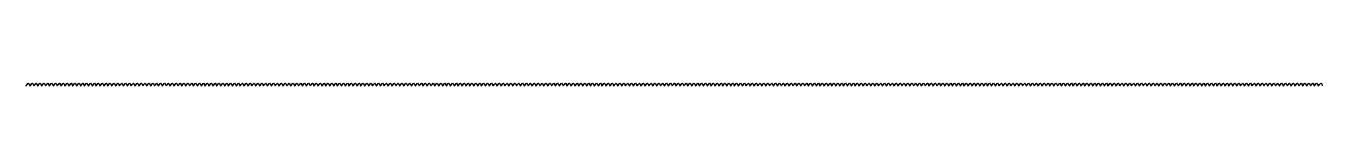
# Model space of a CAD drawing. Header units: millimetres. Extents: x 0 to 999, y 0 to 3.
import ezdxf

# ---------------------------------------------------------------- set-up
doc = ezdxf.new("R2010")
doc.units = ezdxf.units.MM

msp = doc.modelspace()

# ---------------------------------------------------------------- linework, layer by layer
msp.add_line((0, 0), (1, 1))
msp.add_open_spline([(0, 0), (0.53, -0.18), (2.21, 4.04), (2.68, -0.95), (4, 1), (5.32, 2.95), (5.68, -0.95), (7, 1), (8.32, 2.95), (8.68, -0.95), (10, 1), (11.32, 2.95), (11.68, -0.95), (13, 1), (14.32, 2.95), (14.68, -0.95), (16, 1), (17.32, 2.95), (17.68, -0.95), (19, 1), (20.32, 2.95), (20.68, -0.95), (22, 1), (23.32, 2.95), (23.68, -0.95), (25, 1), (26.32, 2.95), (26.68, -0.95), (28, 1), (29.32, 2.95), (29.68, -0.95), (31, 1), (32.32, 2.95), (32.68, -0.95), (34, 1), (35.32, 2.95), (35.68, -0.95), (37, 1), (38.32, 2.95), (38.68, -0.95), (40, 1), (41.32, 2.95), (41.68, -0.95), (43, 1), (44.32, 2.95), (44.68, -0.95), (46, 1), (47.32, 2.95), (47.68, -0.95), (49, 1), (50.32, 2.95), (50.68, -0.95), (52, 1), (53.32, 2.95), (53.68, -0.95), (55, 1), (56.32, 2.95), (56.68, -0.95), (58, 1), (59.32, 2.95), (59.68, -0.95), (61, 1), (62.32, 2.95), (62.68, -0.95), (64, 1), (65.32, 2.95), (65.68, -0.95), (67, 1), (68.32, 2.95), (68.68, -0.95), (70, 1), (71.32, 2.95), (71.68, -0.95), (73, 1), (74.32, 2.95), (74.68, -0.95), (76, 1), (77.32, 2.95), (77.68, -0.95), (79, 1), (80.32, 2.95), (80.68, -0.95), (82, 1), (83.32, 2.95), (83.68, -0.95), (85, 1), (86.32, 2.95), (86.68, -0.95), (88, 1), (89.32, 2.95), (89.68, -0.95), (91, 1), (92.32, 2.95), (92.68, -0.95), (94, 1), (95.32, 2.95), (95.68, -0.95), (97, 1), (98.32, 2.95), (98.68, -0.95), (100, 1), (101.32, 2.95), (101.68, -0.95), (103, 1), (104.32, 2.95), (104.68, -0.95), (106, 1), (107.32, 2.95), (107.68, -0.95), (109, 1), (110.32, 2.95), (110.68, -0.95), (112, 1), (113.32, 2.95), (113.68, -0.95), (115, 1), (116.32, 2.95), (116.68, -0.95), (118, 1), (119.32, 2.95), (119.68, -0.95), (121, 1), (122.32, 2.95), (122.68, -0.95), (124, 1), (125.32, 2.95), (125.68, -0.95), (127, 1), (128.32, 2.95), (128.68, -0.95), (130, 1), (131.32, 2.95), (131.68, -0.95), (133, 1), (134.32, 2.95), (134.68, -0.95), (136, 1), (137.32, 2.95), (137.68, -0.95), (139, 1), (140.32, 2.95), (140.68, -0.95), (142, 1), (143.32, 2.95), (143.68, -0.95), (145, 1), (146.32, 2.95), (146.68, -0.95), (148, 1), (149.32, 2.95), (149.68, -0.95), (151, 1), (152.32, 2.95), (152.68, -0.95), (154, 1), (155.32, 2.95), (155.68, -0.95), (157, 1), (158.32, 2.95), (158.68, -0.95), (160, 1), (161.32, 2.95), (161.68, -0.95), (163, 1), (164.32, 2.95), (164.68, -0.95), (166, 1), (167.32, 2.95), (167.68, -0.95), (169, 1), (170.32, 2.95), (170.68, -0.95), (172, 1), (173.32, 2.95), (173.68, -0.95), (175, 1), (176.32, 2.95), (176.68, -0.95), (178, 1), (179.32, 2.95), (179.68, -0.95), (181, 1), (182.32, 2.95), (182.68, -0.95), (184, 1), (185.32, 2.95), (185.68, -0.95), (187, 1), (188.32, 2.95), (188.68, -0.95), (190, 1), (191.32, 2.95), (191.68, -0.95), (193, 1), (194.32, 2.95), (194.68, -0.95), (196, 1), (197.32, 2.95), (197.68, -0.95), (199, 1), (200.32, 2.95), (200.68, -0.95), (202, 1), (203.32, 2.95), (203.68, -0.95), (205, 1), (206.32, 2.95), (206.68, -0.95), (208, 1), (209.32, 2.95), (209.68, -0.95), (211, 1), (212.32, 2.95), (212.68, -0.95), (214, 1), (215.32, 2.95), (215.68, -0.95), (217, 1), (218.32, 2.95), (218.68, -0.95), (220, 1), (221.32, 2.95), (221.68, -0.95), (223, 1), (224.32, 2.95), (224.68, -0.95), (226, 1), (227.32, 2.95), (227.68, -0.95), (229, 1), (230.32, 2.95), (230.68, -0.95), (232, 1), (233.32, 2.95), (233.68, -0.95), (235, 1), (236.32, 2.95), (236.68, -0.95), (238, 1), (239.32, 2.95), (239.68, -0.95), (241, 1), (242.32, 2.95), (242.68, -0.95), (244, 1), (245.32, 2.95), (245.68, -0.95), (247, 1), (248.32, 2.95), (248.68, -0.95), (250, 1), (251.32, 2.95), (251.68, -0.95), (253, 1), (254.32, 2.95), (254.68, -0.95), (256, 1), (257.32, 2.95), (257.68, -0.95), (259, 1), (260.32, 2.95), (260.68, -0.95), (262, 1), (263.32, 2.95), (263.68, -0.95), (265, 1), (266.32, 2.95), (266.68, -0.95), (268, 1), (269.32, 2.95), (269.68, -0.95), (271, 1), (272.32, 2.95), (272.68, -0.95), (274, 1), (275.32, 2.95), (275.68, -0.95), (277, 1), (278.32, 2.95), (278.68, -0.95), (280, 1), (281.32, 2.95), (281.68, -0.95), (283, 1), (284.32, 2.95), (284.68, -0.95), (286, 1), (287.32, 2.95), (287.68, -0.95), (289, 1), (290.32, 2.95), (290.68, -0.95), (292, 1), (293.32, 2.95), (293.68, -0.95), (295, 1), (296.32, 2.95), (296.68, -0.95), (298, 1), (299.32, 2.95), (299.68, -0.95), (301, 1), (302.32, 2.95), (302.68, -0.95), (304, 1), (305.32, 2.95), (305.68, -0.95), (307, 1), (308.32, 2.95), (308.68, -0.95), (310, 1), (311.32, 2.95), (311.68, -0.95), (313, 1), (314.32, 2.95), (314.68, -0.95), (316, 1), (317.32, 2.95), (317.68, -0.95), (319, 1), (320.32, 2.95), (320.68, -0.95), (322, 1), (323.32, 2.95), (323.68, -0.95), (325, 1), (326.32, 2.95), (326.68, -0.95), (328, 1), (329.32, 2.95), (329.68, -0.95), (331, 1), (332.32, 2.95), (332.68, -0.95), (334, 1), (335.32, 2.95), (335.68, -0.95), (337, 1), (338.32, 2.95), (338.68, -0.95), (340, 1), (341.32, 2.95), (341.68, -0.95), (343, 1), (344.32, 2.95), (344.68, -0.95), (346, 1), (347.32, 2.95), (347.68, -0.95), (349, 1), (350.32, 2.95), (350.68, -0.95), (352, 1), (353.32, 2.95), (353.68, -0.95), (355, 1), (356.32, 2.95), (356.68, -0.95), (358, 1), (359.32, 2.95), (359.68, -0.95), (361, 1), (362.32, 2.95), (362.68, -0.95), (364, 1), (365.32, 2.95), (365.68, -0.95), (367, 1), (368.32, 2.95), (368.68, -0.95), (370, 1), (371.32, 2.95), (371.68, -0.95), (373, 1), (374.32, 2.95), (374.68, -0.95), (376, 1), (377.32, 2.95), (377.68, -0.95), (379, 1), (380.32, 2.95), (380.68, -0.95), (382, 1), (383.32, 2.95), (383.68, -0.95), (385, 1), (386.32, 2.95), (386.68, -0.95), (388, 1), (389.32, 2.95), (389.68, -0.95), (391, 1), (392.32, 2.95), (392.68, -0.95), (394, 1), (395.32, 2.95), (395.68, -0.95), (397, 1), (398.32, 2.95), (398.68, -0.95), (400, 1), (401.32, 2.95), (401.68, -0.95), (403, 1), (404.32, 2.95), (404.68, -0.95), (406, 1), (407.32, 2.95), (407.68, -0.95), (409, 1), (410.32, 2.95), (410.68, -0.95), (412, 1), (413.32, 2.95), (413.68, -0.95), (415, 1), (416.32, 2.95), (416.68, -0.95), (418, 1), (419.32, 2.95), (419.68, -0.95), (421, 1), (422.32, 2.95), (422.68, -0.95), (424, 1), (425.32, 2.95), (425.68, -0.95), (427, 1), (428.32, 2.95), (428.68, -0.95), (430, 1), (431.32, 2.95), (431.68, -0.95), (433, 1), (434.32, 2.95), (434.68, -0.95), (436, 1), (437.32, 2.95), (437.68, -0.95), (439, 1), (440.32, 2.95), (440.68, -0.95), (442, 1), (443.32, 2.95), (443.68, -0.95), (445, 1), (446.32, 2.95), (446.68, -0.95), (448, 1), (449.32, 2.95), (449.68, -0.95), (451, 1), (452.32, 2.95), (452.68, -0.95), (454, 1), (455.32, 2.95), (455.68, -0.95), (457, 1), (458.32, 2.95), (458.68, -0.95), (460, 1), (461.32, 2.95), (461.68, -0.95), (463, 1), (464.32, 2.95), (464.68, -0.95), (466, 1), (467.32, 2.95), (467.68, -0.95), (469, 1), (470.32, 2.95), (470.68, -0.95), (472, 1), (473.32, 2.95), (473.68, -0.95), (475, 1), (476.32, 2.95), (476.68, -0.95), (478, 1), (479.32, 2.95), (479.68, -0.95), (481, 1), (482.32, 2.95), (482.68, -0.95), (484, 1), (485.32, 2.95), (485.68, -0.95), (487, 1), (488.32, 2.95), (488.68, -0.95), (490, 1), (491.32, 2.95), (491.68, -0.95), (493, 1), (494.32, 2.95), (494.68, -0.95), (496, 1), (497.32, 2.95), (497.68, -0.95), (499, 1), (500.32, 2.95), (500.68, -0.95), (502, 1), (503.32, 2.95), (503.68, -0.95), (505, 1), (506.32, 2.95), (506.68, -0.95), (508, 1), (509.32, 2.95), (509.68, -0.95), (511, 1), (512.32, 2.95), (512.68, -0.95), (514, 1), (515.32, 2.95), (515.68, -0.95), (517, 1), (518.32, 2.95), (518.68, -0.95), (520, 1), (521.32, 2.95), (521.68, -0.95), (523, 1), (524.32, 2.95), (524.68, -0.95), (526, 1), (527.32, 2.95), (527.68, -0.95), (529, 1), (530.32, 2.95), (530.68, -0.95), (532, 1), (533.32, 2.95), (533.68, -0.95), (535, 1), (536.32, 2.95), (536.68, -0.95), (538, 1), (539.32, 2.95), (539.68, -0.95), (541, 1), (542.32, 2.95), (542.68, -0.95), (544, 1), (545.32, 2.95), (545.68, -0.95), (547, 1), (548.32, 2.95), (548.68, -0.95), (550, 1), (551.32, 2.95), (551.68, -0.95), (553, 1), (554.32, 2.95), (554.68, -0.95), (556, 1), (557.32, 2.95), (557.68, -0.95), (559, 1), (560.32, 2.95), (560.68, -0.95), (562, 1), (563.32, 2.95), (563.68, -0.95), (565, 1), (566.32, 2.95), (566.68, -0.95), (568, 1), (569.32, 2.95), (569.68, -0.95), (571, 1), (572.32, 2.95), (572.68, -0.95), (574, 1), (575.32, 2.95), (575.68, -0.95), (577, 1), (578.32, 2.95), (578.68, -0.95), (580, 1), (581.32, 2.95), (581.68, -0.95), (583, 1), (584.32, 2.95), (584.68, -0.95), (586, 1), (587.32, 2.95), (587.68, -0.95), (589, 1), (590.32, 2.95), (590.68, -0.95), (592, 1), (593.32, 2.95), (593.68, -0.95), (595, 1), (596.32, 2.95), (596.68, -0.95), (598, 1), (599.32, 2.95), (599.68, -0.95), (601, 1), (602.32, 2.95), (602.68, -0.95), (604, 1), (605.32, 2.95), (605.68, -0.95), (607, 1), (608.32, 2.95), (608.68, -0.95), (610, 1), (611.32, 2.95), (611.68, -0.95), (613, 1), (614.32, 2.95), (614.68, -0.95), (616, 1), (617.32, 2.95), (617.68, -0.95), (619, 1), (620.32, 2.95), (620.68, -0.95), (622, 1), (623.32, 2.95), (623.68, -0.95), (625, 1), (626.32, 2.95), (626.68, -0.95), (628, 1), (629.32, 2.95), (629.68, -0.95), (631, 1), (632.32, 2.95), (632.68, -0.95), (634, 1), (635.32, 2.95), (635.68, -0.95), (637, 1), (638.32, 2.95), (638.68, -0.95), (640, 1), (641.32, 2.95), (641.68, -0.95), (643, 1), (644.32, 2.95), (644.68, -0.95), (646, 1), (647.32, 2.95), (647.68, -0.95), (649, 1), (650.32, 2.95), (650.68, -0.95), (652, 1), (653.32, 2.95), (653.68, -0.95), (655, 1), (656.32, 2.95), (656.68, -0.95), (658, 1), (659.32, 2.95), (659.68, -0.95), (661, 1), (662.32, 2.95), (662.68, -0.95), (664, 1), (665.32, 2.95), (665.68, -0.95), (667, 1), (668.32, 2.95), (668.68, -0.95), (670, 1), (671.32, 2.95), (671.68, -0.95), (673, 1), (674.32, 2.95), (674.68, -0.95), (676, 1), (677.32, 2.95), (677.68, -0.95), (679, 1), (680.32, 2.95), (680.68, -0.95), (682, 1), (683.32, 2.95), (683.68, -0.95), (685, 1), (686.32, 2.95), (686.68, -0.95), (688, 1), (689.32, 2.95), (689.68, -0.95), (691, 1), (692.32, 2.95), (692.68, -0.95), (694, 1), (695.32, 2.95), (695.68, -0.95), (697, 1), (698.32, 2.95), (698.68, -0.95), (700, 1), (701.32, 2.95), (701.68, -0.95), (703, 1), (704.32, 2.95), (704.68, -0.95), (706, 1), (707.32, 2.95), (707.68, -0.95), (709, 1), (710.32, 2.95), (710.68, -0.95), (712, 1), (713.32, 2.95), (713.68, -0.95), (715, 1), (716.32, 2.95), (716.68, -0.95), (718, 1), (719.32, 2.95), (719.68, -0.95), (721, 1), (722.32, 2.95), (722.68, -0.95), (724, 1), (725.32, 2.95), (725.68, -0.95), (727, 1), (728.32, 2.95), (728.68, -0.95), (730, 1), (731.32, 2.95), (731.68, -0.95), (733, 1), (734.32, 2.95), (734.68, -0.95), (736, 1), (737.32, 2.95), (737.68, -0.95), (739, 1), (740.32, 2.95), (740.68, -0.95), (742, 1), (743.32, 2.95), (743.68, -0.95), (745, 1), (746.32, 2.95), (746.68, -0.95), (748, 1), (749.32, 2.95), (749.68, -0.95), (751, 1), (752.32, 2.95), (752.68, -0.95), (754, 1), (755.32, 2.95), (755.68, -0.95), (757, 1), (758.32, 2.95), (758.68, -0.95), (760, 1), (761.32, 2.95), (761.68, -0.95), (763, 1), (764.32, 2.95), (764.68, -0.95), (766, 1), (767.32, 2.95), (767.68, -0.95), (769, 1), (770.32, 2.95), (770.68, -0.95), (772, 1), (773.32, 2.95), (773.68, -0.95), (775, 1), (776.32, 2.95), (776.68, -0.95), (778, 1), (779.32, 2.95), (779.68, -0.95), (781, 1), (782.32, 2.95), (782.68, -0.95), (784, 1), (785.32, 2.95), (785.68, -0.95), (787, 1), (788.32, 2.95), (788.68, -0.95), (790, 1), (791.32, 2.95), (791.68, -0.95), (793, 1), (794.32, 2.95), (794.68, -0.95), (796, 1), (797.32, 2.95), (797.68, -0.95), (799, 1), (800.32, 2.95), (800.68, -0.95), (802, 1), (803.32, 2.95), (803.68, -0.95), (805, 1), (806.32, 2.95), (806.68, -0.95), (808, 1), (809.32, 2.95), (809.68, -0.95), (811, 1), (812.32, 2.95), (812.68, -0.95), (814, 1), (815.32, 2.95), (815.68, -0.95), (817, 1), (818.32, 2.95), (818.68, -0.95), (820, 1), (821.32, 2.95), (821.68, -0.95), (823, 1), (824.32, 2.95), (824.68, -0.95), (826, 1), (827.32, 2.95), (827.68, -0.95), (829, 1), (830.32, 2.95), (830.68, -0.95), (832, 1), (833.32, 2.95), (833.68, -0.95), (835, 1), (836.32, 2.95), (836.68, -0.95), (838, 1), (839.32, 2.95), (839.68, -0.95), (841, 1), (842.32, 2.95), (842.68, -0.95), (844, 1), (845.32, 2.95), (845.68, -0.95), (847, 1), (848.32, 2.95), (848.68, -0.95), (850, 1), (851.32, 2.95), (851.68, -0.95), (853, 1), (854.32, 2.95), (854.68, -0.95), (856, 1), (857.32, 2.95), (857.68, -0.95), (859, 1), (860.32, 2.95), (860.68, -0.95), (862, 1), (863.32, 2.95), (863.68, -0.95), (865, 1), (866.32, 2.95), (866.68, -0.95), (868, 1), (869.32, 2.95), (869.68, -0.95), (871, 1), (872.32, 2.95), (872.68, -0.95), (874, 1), (875.32, 2.95), (875.68, -0.95), (877, 1), (878.32, 2.95), (878.68, -0.95), (880, 1), (881.32, 2.95), (881.68, -0.95), (883, 1), (884.32, 2.95), (884.68, -0.95), (886, 1), (887.32, 2.95), (887.68, -0.95), (889, 1), (890.32, 2.95), (890.68, -0.95), (892, 1), (893.32, 2.95), (893.68, -0.95), (895, 1), (896.32, 2.95), (896.68, -0.95), (898, 1), (899.32, 2.95), (899.68, -0.95), (901, 1), (902.32, 2.95), (902.68, -0.95), (904, 1), (905.32, 2.95), (905.68, -0.95), (907, 1), (908.32, 2.95), (908.68, -0.95), (910, 1), (911.32, 2.95), (911.68, -0.95), (913, 1), (914.32, 2.95), (914.68, -0.95), (916, 1), (917.32, 2.95), (917.68, -0.95), (919, 1), (920.32, 2.95), (920.68, -0.95), (922, 1), (923.32, 2.95), (923.68, -0.95), (925, 1), (926.32, 2.95), (926.68, -0.95), (928, 1), (929.32, 2.95), (929.68, -0.95), (931, 1), (932.32, 2.95), (932.68, -0.95), (934, 1), (935.32, 2.95), (935.68, -0.95), (937, 1), (938.32, 2.95), (938.68, -0.95), (940, 1), (941.32, 2.95), (941.68, -0.95), (943, 1), (944.32, 2.95), (944.68, -0.95), (946, 1), (947.32, 2.95), (947.68, -0.95), (949, 1), (950.32, 2.95), (950.68, -0.95), (952, 1), (953.32, 2.95), (953.68, -0.95), (955, 1), (956.32, 2.95), (956.68, -0.95), (958, 1), (959.32, 2.95), (959.68, -0.95), (961, 1), (962.32, 2.95), (962.68, -0.95), (964, 1), (965.32, 2.95), (965.68, -0.95), (967, 1), (968.32, 2.95), (968.68, -0.95), (970, 1), (971.32, 2.95), (971.68, -0.95), (973, 1), (974.32, 2.95), (974.68, -0.95), (976, 1), (977.32, 2.95), (977.68, -0.95), (979, 1), (980.32, 2.95), (980.68, -0.95), (982, 1), (983.32, 2.95), (983.68, -0.95), (985, 1), (986.32, 2.95), (986.68, -0.95), (988, 1), (989.32, 2.95), (989.68, -0.95), (991, 1), (992.32, 2.95), (992.68, -0.95), (994, 1), (995.32, 2.96), (995.68, -0.99), (997.61, 2.02), (998.74, 2.85), (999, 0)], degree=3, knots=[0, 0, 0, 0, 0.001677, 0.003003, 0.003842, 0.00468, 0.006006, 0.006845, 0.007683, 0.009009, 0.009848, 0.010686, 0.012012, 0.012851, 0.013689, 0.015015, 0.015854, 0.016692, 0.018018, 0.018857, 0.019695, 0.021021, 0.02186, 0.022698, 0.024024, 0.024863, 0.025701, 0.027027, 0.027866, 0.028704, 0.03003, 0.030869, 0.031707, 0.033033, 0.033872, 0.03471, 0.036036, 0.036875, 0.037713, 0.039039, 0.039878, 0.040716, 0.042042, 0.042881, 0.043719, 0.045045, 0.045884, 0.046722, 0.048048, 0.048887, 0.049725, 0.051051, 0.05189, 0.052728, 0.054054, 0.054893, 0.055731, 0.057057, 0.057896, 0.058734, 0.06006, 0.060899, 0.061737, 0.063063, 0.063902, 0.06474, 0.066066, 0.066905, 0.067743, 0.069069, 0.069908, 0.070746, 0.072072, 0.072911, 0.073749, 0.075075, 0.075914, 0.076752, 0.078078, 0.078917, 0.079755, 0.081081, 0.08192, 0.082758, 0.084084, 0.084923, 0.085761, 0.087087, 0.087926, 0.088764, 0.09009, 0.090929, 0.091767, 0.093093, 0.093932, 0.09477, 0.096096, 0.096935, 0.097773, 0.099099, 0.099938, 0.100776, 0.102102, 0.102941, 0.103779, 0.105105, 0.105944, 0.106782, 0.108108, 0.108947, 0.109785, 0.111111, 0.11195, 0.112788, 0.114114, 0.114953, 0.115791, 0.117117, 0.117956, 0.118794, 0.12012, 0.120959, 0.121797, 0.123123, 0.123962, 0.1248, 0.126126, 0.126965, 0.127803, 0.129129, 0.129968, 0.130806, 0.132132, 0.132971, 0.133809, 0.135135, 0.135974, 0.136812, 0.138138, 0.138977, 0.139815, 0.141141, 0.14198, 0.142818, 0.144144, 0.144983, 0.145821, 0.147147, 0.147986, 0.148824, 0.15015, 0.150989, 0.151827, 0.153153, 0.153992, 0.15483, 0.156156, 0.156995, 0.157833, 0.159159, 0.159998, 0.160836, 0.162162, 0.163001, 0.163839, 0.165165, 0.166004, 0.166842, 0.168168, 0.169007, 0.169845, 0.171171, 0.17201, 0.172848, 0.174174, 0.175013, 0.175851, 0.177177, 0.178016, 0.178854, 0.18018, 0.181019, 0.181857, 0.183183, 0.184022, 0.18486, 0.186186, 0.187025, 0.187863, 0.189189, 0.190028, 0.190866, 0.192192, 0.193031, 0.193869, 0.195195, 0.196034, 0.196872, 0.198198, 0.199037, 0.199875, 0.201201, 0.20204, 0.202878, 0.204204, 0.205043, 0.205881, 0.207207, 0.208046, 0.208884, 0.21021, 0.211049, 0.211887, 0.213213, 0.214052, 0.21489, 0.216216, 0.217055, 0.217893, 0.219219, 0.220058, 0.220896, 0.222222, 0.223061, 0.223899, 0.225225, 0.226064, 0.226902, 0.228228, 0.229067, 0.229905, 0.231231, 0.23207, 0.232908, 0.234234, 0.235073, 0.235911, 0.237237, 0.238076, 0.238914, 0.24024, 0.241079, 0.241917, 0.243243, 0.244082, 0.24492, 0.246246, 0.247085, 0.247923, 0.249249, 0.250088, 0.250926, 0.252252, 0.253091, 0.253929, 0.255255, 0.256094, 0.256932, 0.258258, 0.259097, 0.259935, 0.261261, 0.2621, 0.262938, 0.264264, 0.265103, 0.265941, 0.267267, 0.268106, 0.268944, 0.27027, 0.271109, 0.271947, 0.273273, 0.274112, 0.27495, 0.276276, 0.277115, 0.277953, 0.279279, 0.280118, 0.280956, 0.282282, 0.283121, 0.283959, 0.285285, 0.286124, 0.286962, 0.288288, 0.289127, 0.289965, 0.291291, 0.29213, 0.292968, 0.294294, 0.295133, 0.295971, 0.297297, 0.298136, 0.298974, 0.3003, 0.301139, 0.301977, 0.303303, 0.304142, 0.30498, 0.306306, 0.307145, 0.307983, 0.309309, 0.310148, 0.310986, 0.312312, 0.313151, 0.313989, 0.315315, 0.316154, 0.316992, 0.318318, 0.319157, 0.319995, 0.321321, 0.32216, 0.322998, 0.324324, 0.325163, 0.326001, 0.327327, 0.328166, 0.329004, 0.33033, 0.331169, 0.332007, 0.333333, 0.334172, 0.33501, 0.336336, 0.337175, 0.338013, 0.339339, 0.340178, 0.341016, 0.342342, 0.343181, 0.344019, 0.345345, 0.346184, 0.347022, 0.348348, 0.349187, 0.350025, 0.351351, 0.35219, 0.353028, 0.354354, 0.355193, 0.356031, 0.357357, 0.358196, 0.359034, 0.36036, 0.361199, 0.362037, 0.363363, 0.364202, 0.36504, 0.366366, 0.367205, 0.368043, 0.369369, 0.370208, 0.371046, 0.372372, 0.373211, 0.374049, 0.375375, 0.376214, 0.377052, 0.378378, 0.379217, 0.380056, 0.381381, 0.38222, 0.383059, 0.384384, 0.385223, 0.386062, 0.387387, 0.388226, 0.389065, 0.39039, 0.391229, 0.392068, 0.393393, 0.394232, 0.395071, 0.396396, 0.397235, 0.398074, 0.399399, 0.400238, 0.401077, 0.402402, 0.403241, 0.40408, 0.405405, 0.406244, 0.407083, 0.408408, 0.409247, 0.410086, 0.411411, 0.41225, 0.413089, 0.414414, 0.415253, 0.416092, 0.417417, 0.418256, 0.419095, 0.42042, 0.421259, 0.422098, 0.423423, 0.424262, 0.425101, 0.426426, 0.427265, 0.428104, 0.429429, 0.430268, 0.431107, 0.432432, 0.433271, 0.43411, 0.435435, 0.436274, 0.437113, 0.438438, 0.439277, 0.440116, 0.441441, 0.44228, 0.443119, 0.444444, 0.445283, 0.446122, 0.447447, 0.448286, 0.449125, 0.45045, 0.451289, 0.452128, 0.453453, 0.454292, 0.455131, 0.456456, 0.457295, 0.458134, 0.459459, 0.460298, 0.461137, 0.462462, 0.463301, 0.46414, 0.465465, 0.466304, 0.467143, 0.468468, 0.469307, 0.470146, 0.471471, 0.47231, 0.473149, 0.474474, 0.475313, 0.476152, 0.477477, 0.478316, 0.479155, 0.48048, 0.481319, 0.482158, 0.483483, 0.484322, 0.485161, 0.486486, 0.487325, 0.488164, 0.489489, 0.490328, 0.491167, 0.492492, 0.493331, 0.49417, 0.495495, 0.496334, 0.497173, 0.498498, 0.499337, 0.500176, 0.501502, 0.50234, 0.503179, 0.504505, 0.505343, 0.506182, 0.507508, 0.508346, 0.509185, 0.510511, 0.511349, 0.512188, 0.513514, 0.514352, 0.515191, 0.516517, 0.517355, 0.518194, 0.51952, 0.520358, 0.521197, 0.522523, 0.523361, 0.5242, 0.525526, 0.526364, 0.527203, 0.528529, 0.529367, 0.530206, 0.531532, 0.53237, 0.533209, 0.534535, 0.535373, 0.536212, 0.537538, 0.538376, 0.539215, 0.540541, 0.541379, 0.542218, 0.543544, 0.544382, 0.545221, 0.546547, 0.547385, 0.548224, 0.54955, 0.550388, 0.551227, 0.552553, 0.553391, 0.55423, 0.555556, 0.556394, 0.557233, 0.558559, 0.559397, 0.560236, 0.561562, 0.5624, 0.563239, 0.564565, 0.565403, 0.566242, 0.567568, 0.568406, 0.569245, 0.570571, 0.571409, 0.572248, 0.573574, 0.574412, 0.575251, 0.576577, 0.577415, 0.578254, 0.57958, 0.580418, 0.581257, 0.582583, 0.583421, 0.58426, 0.585586, 0.586424, 0.587263, 0.588589, 0.589427, 0.590266, 0.591592, 0.59243, 0.593269, 0.594595, 0.595433, 0.596272, 0.597598, 0.598436, 0.599275, 0.600601, 0.601439, 0.602278, 0.603604, 0.604442, 0.605281, 0.606607, 0.607445, 0.608284, 0.60961, 0.610448, 0.611287, 0.612613, 0.613451, 0.61429, 0.615616, 0.616454, 0.617293, 0.618619, 0.619457, 0.620296, 0.621622, 0.62246, 0.623299, 0.624625, 0.625463, 0.626302, 0.627628, 0.628466, 0.629305, 0.630631, 0.631469, 0.632308, 0.633634, 0.634472, 0.635311, 0.636637, 0.637475, 0.638314, 0.63964, 0.640478, 0.641317, 0.642643, 0.643481, 0.64432, 0.645646, 0.646484, 0.647323, 0.648649, 0.649487, 0.650326, 0.651652, 0.65249, 0.653329, 0.654655, 0.655493, 0.656332, 0.657658, 0.658496, 0.659335, 0.660661, 0.661499, 0.662338, 0.663664, 0.664502, 0.665341, 0.666667, 0.667505, 0.668344, 0.66967, 0.670508, 0.671347, 0.672673, 0.673511, 0.67435, 0.675676, 0.676514, 0.677353, 0.678679, 0.679517, 0.680356, 0.681682, 0.68252, 0.683359, 0.684685, 0.685523, 0.686362, 0.687688, 0.688526, 0.689365, 0.690691, 0.691529, 0.692368, 0.693694, 0.694532, 0.695371, 0.696697, 0.697535, 0.698374, 0.6997, 0.700538, 0.701377, 0.702703, 0.703541, 0.70438, 0.705706, 0.706544, 0.707383, 0.708709, 0.709547, 0.710386, 0.711712, 0.71255, 0.713389, 0.714715, 0.715553, 0.716392, 0.717718, 0.718556, 0.719395, 0.720721, 0.721559, 0.722398, 0.723724, 0.724562, 0.725401, 0.726727, 0.727565, 0.728404, 0.72973, 0.730568, 0.731407, 0.732733, 0.733571, 0.73441, 0.735736, 0.736574, 0.737413, 0.738739, 0.739577, 0.740416, 0.741742, 0.74258, 0.743419, 0.744745, 0.745583, 0.746422, 0.747748, 0.748586, 0.749425, 0.750751, 0.751589, 0.752428, 0.753754, 0.754592, 0.755431, 0.756757, 0.757595, 0.758434, 0.75976, 0.760598, 0.761437, 0.762763, 0.763601, 0.76444, 0.765766, 0.766604, 0.767443, 0.768769, 0.769607, 0.770446, 0.771772, 0.77261, 0.773449, 0.774775, 0.775613, 0.776452, 0.777778, 0.778616, 0.779455, 0.780781, 0.781619, 0.782458, 0.783784, 0.784622, 0.785461, 0.786787, 0.787625, 0.788464, 0.78979, 0.790628, 0.791467, 0.792793, 0.793631, 0.79447, 0.795796, 0.796634, 0.797473, 0.798799, 0.799637, 0.800476, 0.801802, 0.80264, 0.803479, 0.804805, 0.805643, 0.806482, 0.807808, 0.808646, 0.809485, 0.810811, 0.811649, 0.812488, 0.813814, 0.814652, 0.815491, 0.816817, 0.817655, 0.818494, 0.81982, 0.820658, 0.821497, 0.822823, 0.823661, 0.8245, 0.825826, 0.826664, 0.827503, 0.828829, 0.829667, 0.830506, 0.831832, 0.83267, 0.833509, 0.834835, 0.835673, 0.836512, 0.837838, 0.838676, 0.839515, 0.840841, 0.841679, 0.842518, 0.843844, 0.844682, 0.845521, 0.846847, 0.847685, 0.848524, 0.84985, 0.850688, 0.851527, 0.852853, 0.853691, 0.85453, 0.855856, 0.856694, 0.857533, 0.858859, 0.859697, 0.860536, 0.861862, 0.8627, 0.863539, 0.864865, 0.865703, 0.866542, 0.867868, 0.868706, 0.869545, 0.870871, 0.871709, 0.872548, 0.873874, 0.874712, 0.875551, 0.876877, 0.877715, 0.878554, 0.87988, 0.880718, 0.881557, 0.882883, 0.883721, 0.88456, 0.885886, 0.886724, 0.887563, 0.888889, 0.889727, 0.890566, 0.891892, 0.89273, 0.893569, 0.894895, 0.895733, 0.896572, 0.897898, 0.898736, 0.899575, 0.900901, 0.901739, 0.902578, 0.903904, 0.904742, 0.905581, 0.906907, 0.907745, 0.908584, 0.90991, 0.910748, 0.911587, 0.912913, 0.913751, 0.91459, 0.915916, 0.916754, 0.917593, 0.918919, 0.919757, 0.920596, 0.921922, 0.92276, 0.923599, 0.924925, 0.925763, 0.926602, 0.927928, 0.928766, 0.929605, 0.930931, 0.931769, 0.932608, 0.933934, 0.934772, 0.935611, 0.936937, 0.937775, 0.938614, 0.93994, 0.940779, 0.941617, 0.942943, 0.943782, 0.94462, 0.945946, 0.946785, 0.947623, 0.948949, 0.949788, 0.950626, 0.951952, 0.952791, 0.953629, 0.954955, 0.955794, 0.956632, 0.957958, 0.958797, 0.959635, 0.960961, 0.9618, 0.962638, 0.963964, 0.964803, 0.965641, 0.966967, 0.967806, 0.968644, 0.96997, 0.970809, 0.971647, 0.972973, 0.973812, 0.97465, 0.975976, 0.976815, 0.977653, 0.978979, 0.979818, 0.980656, 0.981982, 0.982821, 0.983659, 0.984985, 0.985824, 0.986662, 0.987988, 0.988827, 0.989665, 0.990991, 0.99183, 0.992668, 0.993994, 0.994833, 0.995671, 0.996997, 0.997836, 1, 1, 1, 1])

doc.saveas('drawing.dxf')
